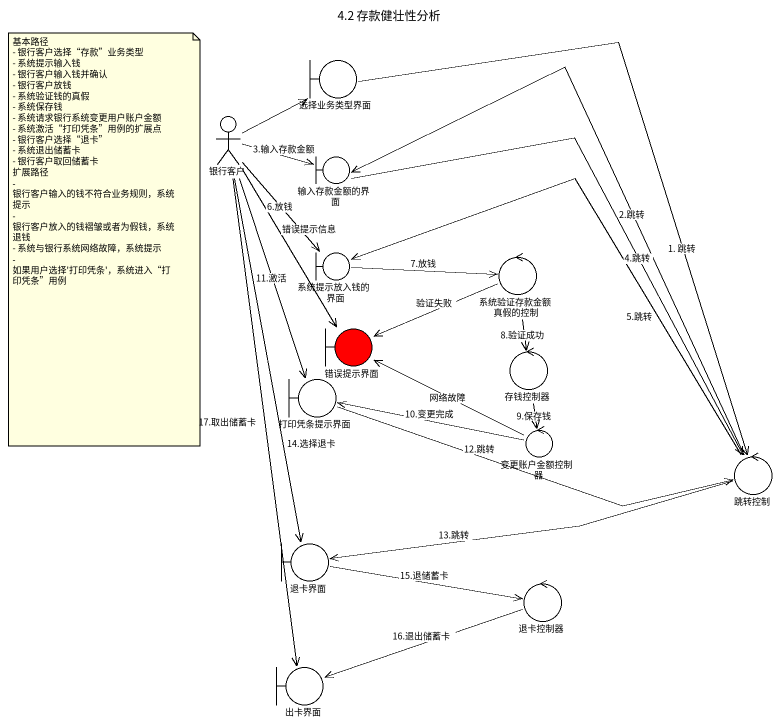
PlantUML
@startuml
title 4.2 存款健壮性分析
boundary 选择业务类型界面
actor 银行客户
boundary 输入存款金额的界面
boundary 系统提示放入钱的界面
control 系统验证存款金额真假的控制
boundary 错误提示界面 #FF0000
boundary 打印凭条提示界面
control 存钱控制器
control 变更账户金额控制器
control 跳转控制
boundary 退卡界面
control 退卡控制器
boundary 出卡界面
选择业务类型界面 --> 跳转控制 : 1. 跳转
银行客户 -up-> 选择业务类型界面
银行客户 -right-> 输入存款金额的界面 : 3.输入存款金额
银行客户 --> 系统提示放入钱的界面 : 6.放钱
银行客户 --> 错误提示界面 : 错误提示信息
银行客户 --> 打印凭条提示界面 : 11.激活
银行客户 --> 退卡界面 : 14.选择退卡
银行客户 --> 出卡界面 : 17.取出储蓄卡
输入存款金额的界面 --> 跳转控制 : 4.跳转
系统提示放入钱的界面 -right-> 系统验证存款金额真假的控制 : 7.放钱
系统验证存款金额真假的控制 -left-> 错误提示界面 : 验证失败
系统验证存款金额真假的控制 --> 存钱控制器 : 8.验证成功
打印凭条提示界面 -right-> 跳转控制 : 12.跳转
存钱控制器 --> 变更账户金额控制器 : 9.保存钱
变更账户金额控制器 -left-> 错误提示界面 : 网络故障
变更账户金额控制器 -left-> 打印凭条提示界面 : 10.变更完成
跳转控制 -up-> 输入存款金额的界面 : 2.跳转
跳转控制 -left-> 系统提示放入钱的界面 : 5.跳转
跳转控制 -left-> 退卡界面 : 13.跳转
退卡界面 -right-> 退卡控制器 : 15.退储蓄卡
退卡控制器 -left-> 出卡界面 : 16.退出储蓄卡
note as N1
  基本路径
  - 银行客户选择“存款”业务类型
  - 系统提示输入钱
  - 银行客户输入钱并确认
  - 银行客户放钱
  - 系统验证钱的真假
  - 系统保存钱
  - 系统请求银行系统变更用户账户金额
  - 系统激活“打印凭条”用例的扩展点
  - 银行客户选择“退卡”
  - 系统退出储蓄卡
  - 银行客户取回储蓄卡
  扩展路径
  - 银行客户输入的钱不符合业务规则，系统提示
  - 银行客户放入的钱褶皱或者为假钱，系统退钱
  - 系统与银行系统网络故障，系统提示
  - 如果用户选择'打印凭条'，系统进入“打印凭条”用例
end note
@enduml
